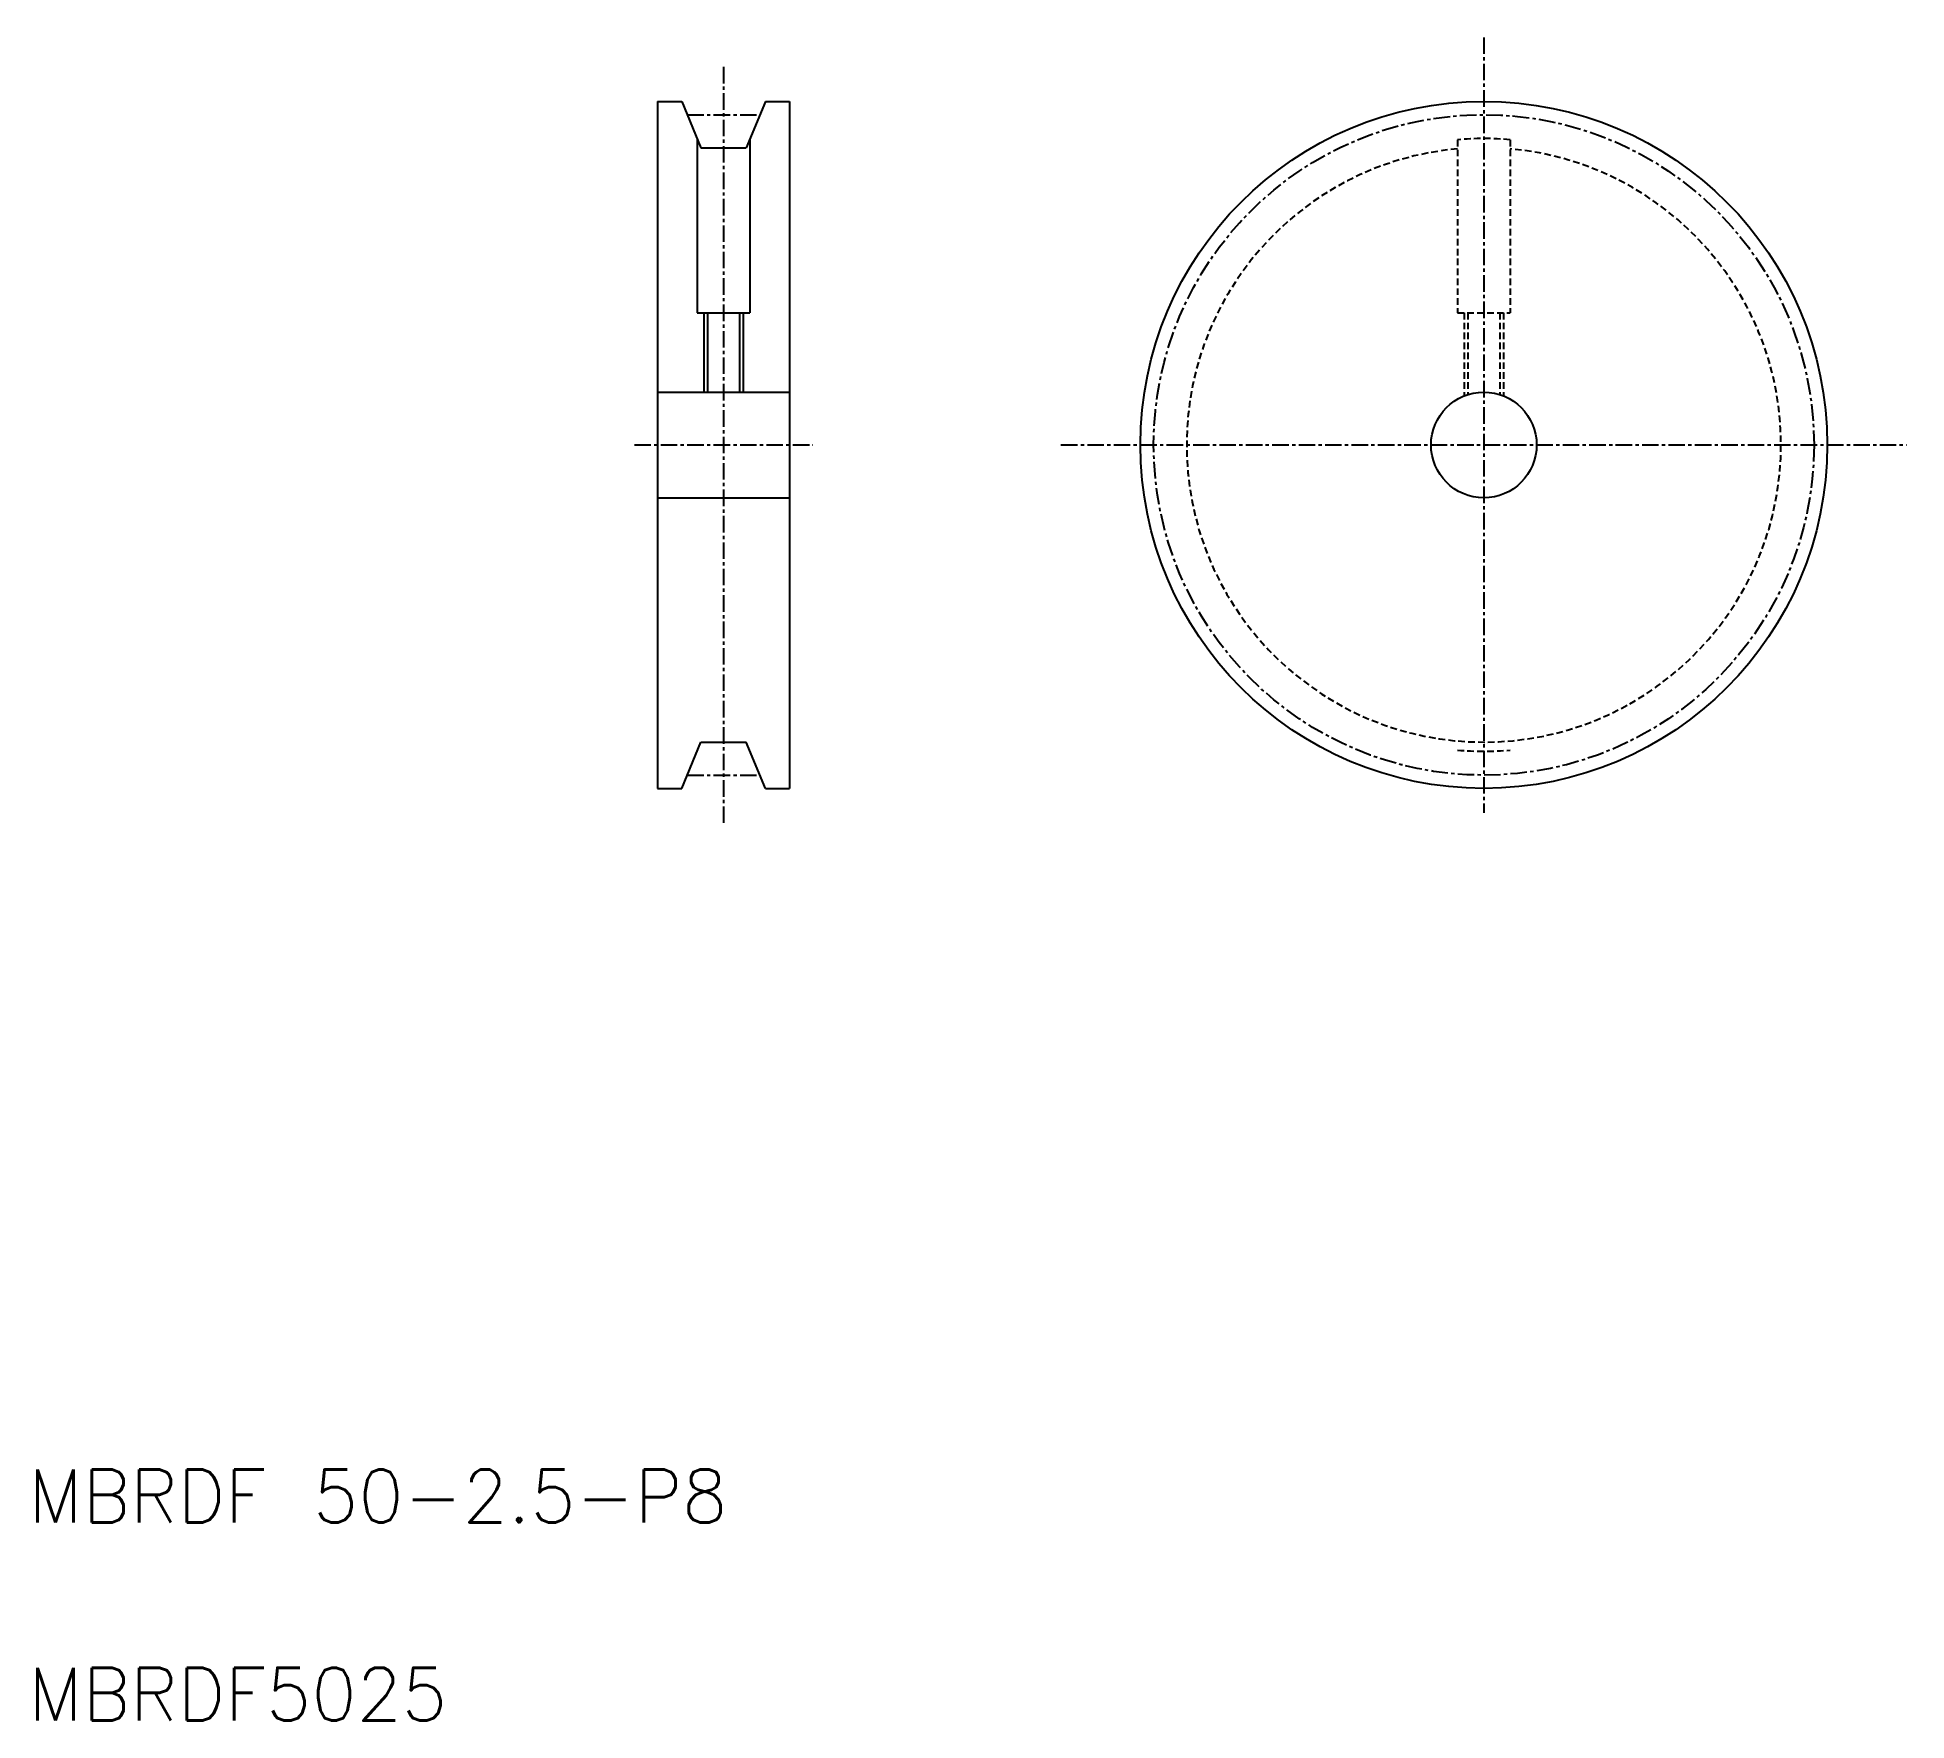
# Model space of a CAD drawing. Extents: x 482 to 623, y 13 to 140.
import ezdxf

# ---------------------------------------------------------------- set-up
doc = ezdxf.new("R2010")
doc.units = 0
doc.linetypes.add('CENTER', pattern=[2, 1.25, -0.25, 0.25, -0.25])
doc.linetypes.add('DASHED', pattern=[0.75, 0.5, -0.25])
doc.layers.get('0').update_dxf_attribs({"linetype": 'CONTINUOUS'})
doc.layers.add('CENTER', color=1, linetype='CENTER')
doc.styles.get("Standard").update_dxf_attribs({"font": 'txt.shx', "bigfont": '@extfont2.shx'})

msp = doc.modelspace()

# ---------------------------------------------------------------- linework, layer by layer
at = {"color": 7, "linetype": 'CONTINUOUS'}
for p, q in [((528.79, 135.09), (528.79, 83.09)), ((528.79, 135.09), (530.63, 135.09)), ((530.63, 135.09), (532.08, 131.59)), ((536.96, 135.09), (535.51, 131.59)), ((536.96, 135.09), (538.79, 135.09)), ((538.79, 135.09), (538.79, 83.09)), ((531.79, 132.28), (531.79, 119.09)), ((535.79, 132.28), (535.79, 119.09)), ((532.08, 131.59), (535.51, 131.59)), ((531.79, 119.09), (535.79, 119.09)), ((532.59, 119.09), (532.59, 113.09)), ((534.99, 119.09), (534.99, 113.09)), ((528.79, 113.09), (538.79, 113.09)), ((528.79, 105.09), (538.79, 105.09)), ((530.63, 83.09), (532.08, 86.59)), ((532.08, 86.59), (535.51, 86.59)), ((536.96, 83.09), (535.51, 86.59)), ((528.79, 83.09), (530.63, 83.09)), ((536.96, 83.09), (538.79, 83.09))]:
    msp.add_line(p, q, dxfattribs=at)
at = {"color": 1, "linetype": 'CENTER'}
for p, q in [((531.04, 134.09), (536.54, 134.09)), ((531.04, 84.09), (536.54, 84.09))]:
    msp.add_line(p, q, dxfattribs=at)
at = {"color": 3, "linetype": 'DASHED'}
for p, q in [((589.36, 132.19), (589.36, 119.09)), ((593.36, 132.19), (593.36, 119.09)), ((589.36, 119.09), (593.36, 119.09)), ((589.86, 119.09), (589.86, 112.8)), ((590.16, 119.09), (590.16, 112.9)), ((592.56, 119.09), (592.56, 112.9)), ((592.86, 119.09), (592.86, 112.8))]:
    msp.add_line(p, q, dxfattribs=at)
at = {"color": 3, "linetype": 'CONTINUOUS'}
for p, q in [((532.29, 119.09), (532.29, 113.09)), ((535.29, 119.09), (535.29, 113.09))]:
    msp.add_line(p, q, dxfattribs=at)
at = {"color": 7, "linetype": 'CONTINUOUS'}
for radius in [26, 4]:
    msp.add_circle((591.36, 109.09), radius, dxfattribs=at)
at = {"color": 3, "linetype": 'DASHED'}
for radius, start, end in [(23.19, 85.0523, 94.9477), (22.5, 95.0997, 84.9003), (23.19, 265.0523, 274.9477)]:
    msp.add_arc((591.36, 109.09), radius, start, end, dxfattribs=at)
at = {"layer": 'CENTER', "color": 1, "linetype": 'CENTER'}
for p, q in [((591.36, 139.94), (591.36, 81.24)), ((533.79, 137.71), (533.79, 80.47)), ((527.04, 109.09), (540.55, 109.09)), ((559.34, 109.09), (623.37, 109.09))]:
    msp.add_line(p, q, dxfattribs=at)
msp.add_circle((591.36, 109.09), 25, dxfattribs=at)

# ---------------------------------------------------------------- texts
at = {"color": 7, "linetype": 'CONTINUOUS'}
for s, p in [('MBRDF 50-2.5-P8', (481.15, 27.52)), ('MBRDF5025', (481.15, 12.52))]:
    msp.add_text(s, height=4, dxfattribs=at).set_placement(p)

doc.saveas('drawing.dxf')
